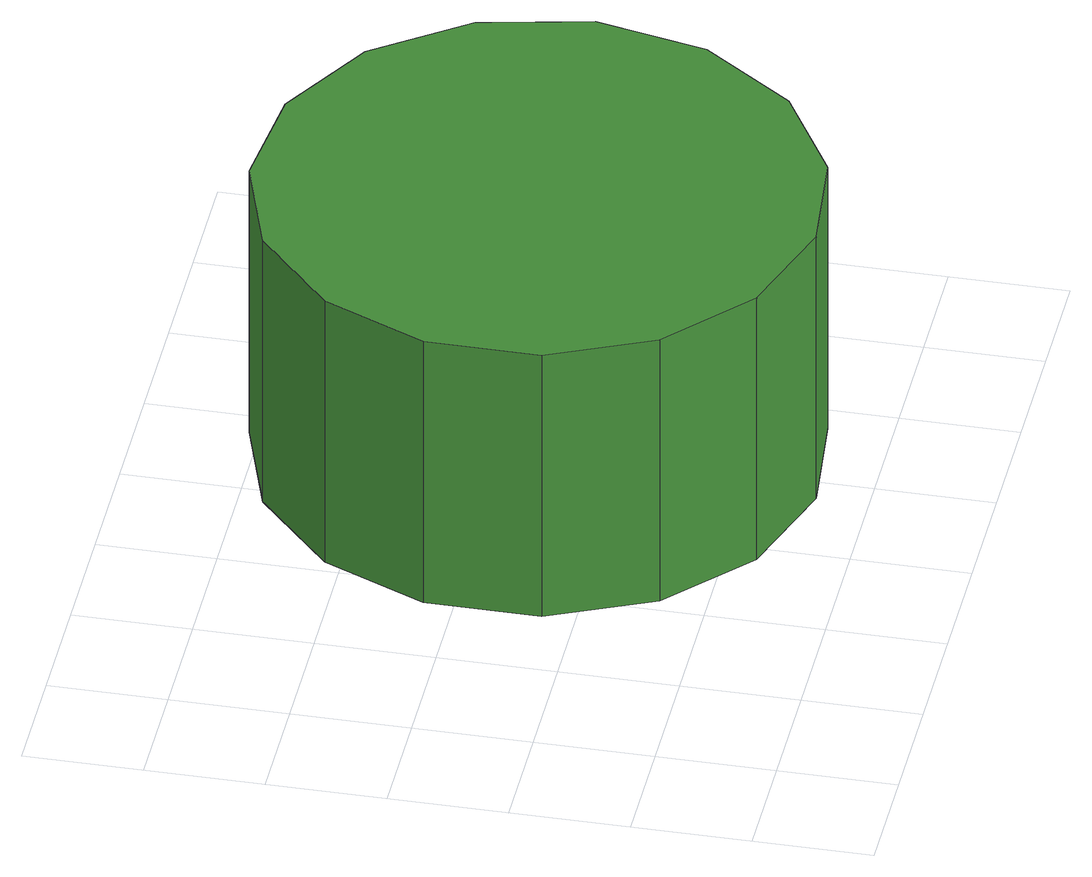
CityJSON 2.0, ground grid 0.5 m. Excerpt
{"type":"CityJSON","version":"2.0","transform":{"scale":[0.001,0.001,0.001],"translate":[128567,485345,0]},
"CityObjects":{
"tree1":{"type":"SolitaryVegetationObject","attributes":{"function":"something"},"geometry":[{"type":"MultiSurface","lod":"1","boundaries":[[[0,1,2,3,4,5,6,7,8,9,10,11,12,13,14]],[[15,16,17,18,19,20,21,22,23,24,25,26,27,28,29]],[[0,29,28,1]],[[1,28,27,2]],[[2,27,26,3]],[[3,26,25,4]],[[4,25,24,5]],[[5,24,23,6]],[[6,23,22,7]],[[7,22,21,8]],[[8,21,20,9]],[[9,20,19,10]],[[10,19,18,11]],[[11,18,17,12]],[[12,17,16,13]],[[13,16,15,14]],[[14,15,29,0]]]}]}
},
"vertices":[
[3184,1384,1717],[3082,1860,1717],[2796,2254,1717],[2375,2497,1717],[1890,2548,1717],[1427,2398,1717],[1065,2072,1717],[867,1627,1717],[867,1140,1717],[1065,696,1717],[1427,370,1717],[1890,219,1717],[2375,270,1717],[2796,514,1717],[3082,908,1717],[3082,908,427],[2796,514,427],[2375,270,427],[1890,219,427],[1427,370,427],[1065,696,427],[867,1140,427],[867,1627,427],[1065,2072,427],[1427,2398,427],[1890,2548,427],[2375,2497,427],[2796,2254,427],[3082,1860,427],[3184,1384,427]
]}
